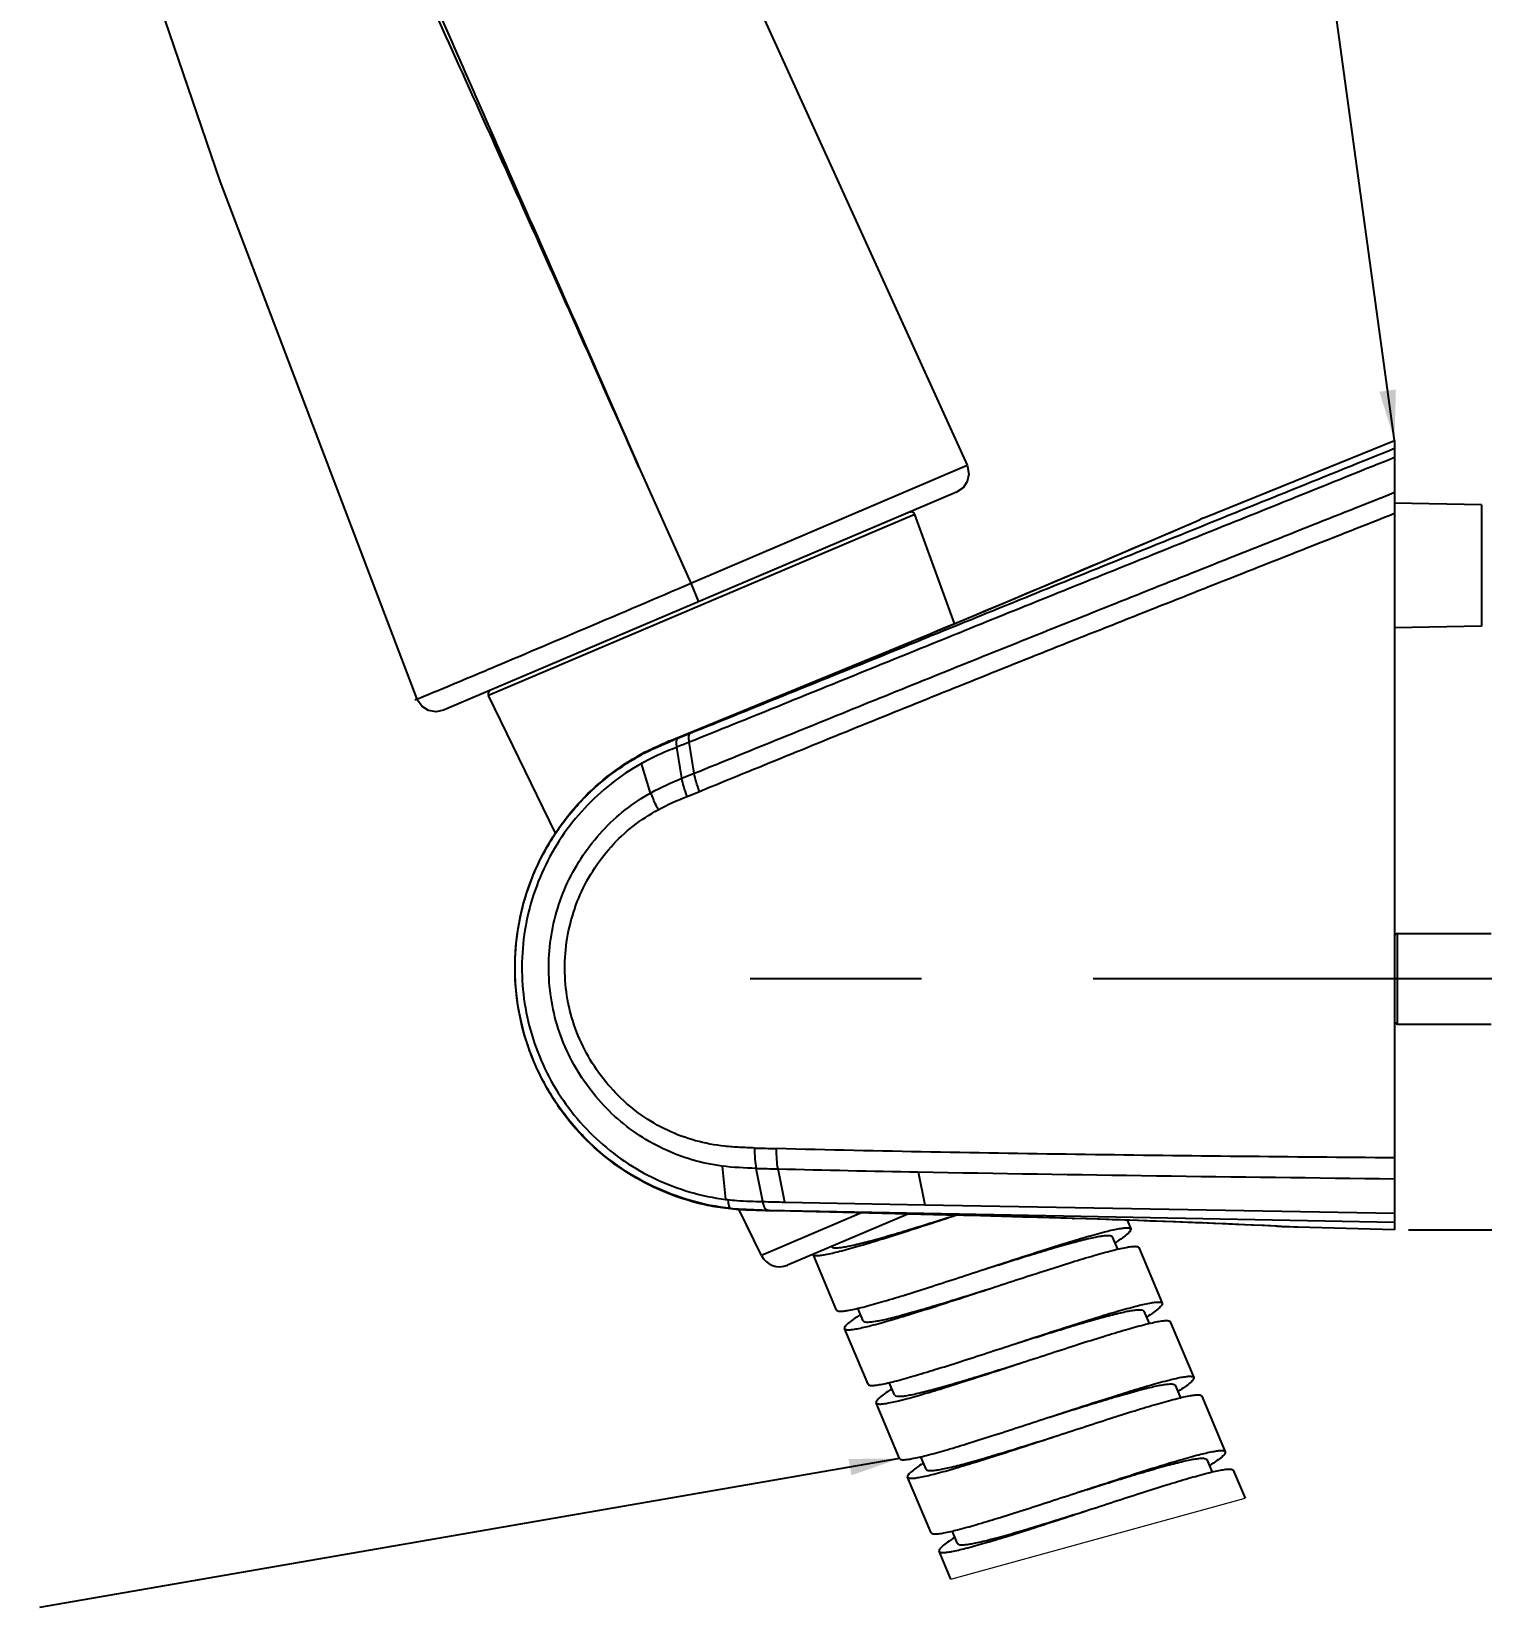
# Model space of a CAD drawing. Extents: x 10170 to 11010, y -16669 to -16075.
# Drawn here: x 10890.1 to 10962, y -16444.5 to -16366.4 of the extents above; entities that cross this region are included whole.
import ezdxf

# ---------------------------------------------------------------- set-up
doc = ezdxf.new("R2010")
doc.units = 0
doc.header["$MEASUREMENT"] = 0
doc.linetypes.add('CENTER', pattern=[47.5, 22, -8.5, 8.5, -8.5])
doc.layers.get('0').update_dxf_attribs({"linetype": 'CONTINUOUS'})
doc.layers.get('DEFPOINTS').update_dxf_attribs({"linetype": 'CONTINUOUS'})
doc.layers.add('02___PRT_ALL_AXES', color=7, linetype='CONTINUOUS')
doc.layers.add('DEF_LAYER_ROUND_FEAT', color=7, linetype='CONTINUOUS')
doc.layers.add('5', color=2, linetype='CONTINUOUS', lineweight=9)
doc.styles.add('ROMANS', font='Gulim.ttf')
doc.styles.get("Standard").update_dxf_attribs({"font": 'Gulim.ttf'})
doc.dimstyles.new('STANDARD$0', dxfattribs={"dimtxt": 3.5, "dimasz": 2.5, "dimexe": 0.7, "dimexo": 0.7, "dimgap": 0.5, "dimtad": 3, "dimdec": 4, "dimdsep": 46, "dimtxsty": 'Standard', "dimcen": 0, "dimclrd": 2, "dimclre": 2, "dimclrt": 4, "dimadec": 0, "dimazin": 0, "dimtp": 0.2, "dimtm": 0.1, "dimtfac": 0.5, "dimtdec": 4, "dimtmove": 1, "dimatfit": 3, "dimfxl": 0, "dimtolj": 1, "dimarcsym": 0})
doc.dimstyles.new('STANDARD$7', dxfattribs={"dimtxt": 3.5, "dimasz": 2.5, "dimexe": 0.3, "dimexo": 0.5, "dimgap": 0.8, "dimtad": 3, "dimlfac": 0.5, "dimdsep": 46, "dimtxsty": 'ROMANS', "dimcen": 0, "dimclrd": 2, "dimclre": 2, "dimclrt": 4, "dimadec": 0, "dimazin": 0, "dimtfac": 1, "dimtmove": 0, "dimatfit": 3, "dimfxl": 0, "dimtolj": 1, "dimarcsym": 0})

# ---------------------------------------------------------------- blocks, each defined once
blk = doc.blocks.new('*D30')
at = {"layer": '5', "color": 2, "lineweight": -2}
for p, q in [((10830.381, -16194.217), (10979.478, -16194.217)), ((10978.778, -16423.29), (10978.778, -16196.717)), ((10958.432, -16425.79), (10979.478, -16425.79))]:
    blk.add_line(p, q, dxfattribs=at)
at = {"layer": '5', "color": 2}
for points in [[(10978.362, -16196.717), (10979.195, -16196.717), (10978.778, -16194.217)], [(10978.362, -16423.29), (10979.195, -16423.29), (10978.778, -16425.79)]]:
    blk.add_solid(points, dxfattribs=at)
at = {"layer": 'DEFPOINTS', "color": 0}
for p in [(10829.681, -16194.217), (10978.778, -16194.217), (10957.732, -16425.79)]:
    blk.add_point(p, dxfattribs=at)
at = {"layer": '5', "color": 4, "insert": (10974.929, -16313.007), "char_height": 3.5, "attachment_point": 5, "rotation": 90}
blk.add_mtext('\\A1;231.5', dxfattribs=at)

msp = doc.modelspace()

# ---------------------------------------------------------------- linework, layer by layer
at = {"color": 7, "linetype": 'Continuous'}
for p, q in [((10953.42255, -16388.40161), (10957.73154, -16386.65519)), ((10957.73154, -16386.65519), (10957.73154, -16425.78961)), ((10920.26622, -16388.00312), (10922.83508, -16393.72694)), ((10922.83508, -16393.72694), (10936.53224, -16387.88268)), ((10948.27632, -16390.49136), (10953.42255, -16388.40161)), ((10936.01336, -16389.22012), (10910.56717, -16400.02138)), ((10962.04365, -16389.83357), (10957.73154, -16389.7583)), ((10962.04365, -16389.83357), (10962.04365, -16395.85743)), ((10933.94796, -16390.32547), (10912.79718, -16399.30344)), ((10935.91403, -16395.7272), (10933.94796, -16390.32547)), ((10948.27452, -16390.49213), (10948.09162, -16390.57067)), ((10922.83508, -16393.72694), (10923.21441, -16394.65295)), ((10962.04365, -16395.85743), (10957.73154, -16395.9327)), ((10921.79194, -16401.5437), (10932.64816, -16397.08337)), ((10932.64816, -16397.08337), (10932.64805, -16397.08311)), ((10916.12439, -16406.12523), (10912.79718, -16399.30344)), ((10921.79192, -16401.5437), (10921.7918, -16401.54341)), ((10922.79166, -16401.18047), (10922.18162, -16401.42455)), ((10920.1635, -16402.31963), (10920.17429, -16402.31348)), ((10920.17432, -16402.31347), (10920.17405, -16402.31315)), ((10922.38915, -16403.40185), (10922.14106, -16401.85911)), ((10923.00122, -16403.15447), (10922.75273, -16401.61299)), ((10920.82945, -16404.13261), (10920.38355, -16402.66908)), ((10922.38915, -16403.40185), (10923.00122, -16403.15447)), ((10922.64566, -16404.29724), (10923.25671, -16404.04851)), ((10957.88139, -16415.59499), (10957.88154, -16411.09499)), ((10924.37923, -16422.63111), (10924.5497, -16424.28025)), ((10926.40025, -16424.39116), (10926.06686, -16422.74251)), ((10927.49479, -16424.41586), (10927.15817, -16422.76965)), ((10934.11289, -16422.91899), (10934.43127, -16424.54691)), ((10927.11789, -16424.85659), (10924.8068, -16424.75317)), ((10925.22176, -16424.7776), (10925.15241, -16424.76864)), ((10926.33558, -16427.06127), (10925.21884, -16424.77161)), ((10926.62115, -16424.81512), (10957.73134, -16425.41315)), ((10932.32079, -16424.97851), (10927.11789, -16424.85651)), ((10927.49434, -16424.41393), (10934.43097, -16424.54483)), ((10935.512, -16425.05728), (10932.32079, -16424.97851)), ((10934.4316, -16424.54802), (10957.73155, -16424.96389)), ((10937.19343, -16425.09939), (10935.512, -16425.05728)), ((10939.28407, -16425.15442), (10939.45297, -16425.1591)), ((10941.75683, -16425.22651), (10941.83865, -16425.22903)), ((10944.46687, -16425.3152), (10944.65064, -16425.74814)), ((10951.90365, -16425.61048), (10952.13471, -16425.62098)), ((10952.13471, -16425.62098), (10952.73787, -16425.64872)), ((10952.73787, -16425.64872), (10952.93811, -16425.65795)), ((10957.73154, -16425.78961), (10952.93812, -16425.65795)), ((10943.73016, -16426.13886), (10943.99197, -16426.75564)), ((10930.06197, -16429.76799), (10928.8898, -16427.00655)), ((10945.04136, -16426.66862), (10946.21352, -16429.43007)), ((10931.37317, -16430.29776), (10931.1111, -16429.68036)), ((10945.29304, -16429.82079), (10945.55561, -16430.43935)), ((10946.60425, -16430.35055), (10947.77641, -16433.11199)), ((10931.62485, -16433.44992), (10930.45269, -16430.68848)), ((10932.93606, -16433.97968), (10932.67353, -16433.36121)), ((10946.85593, -16433.50271), (10947.11707, -16434.11793)), ((10933.18774, -16437.13185), (10932.01558, -16434.3704)), ((10948.16713, -16434.03247), (10949.3393, -16436.79392)), ((10934.49894, -16437.66161), (10934.2378, -16437.04639)), ((10948.41881, -16437.18464), (10948.68134, -16437.80311)), ((10934.75062, -16440.81378), (10933.57846, -16438.05233)), ((10949.73002, -16437.7144), (10950.3161, -16439.09512)), ((10936.06183, -16441.34354), (10935.79926, -16440.72498)), ((10935.72743, -16443.11498), (10935.14135, -16441.73426))]:
    msp.add_line(p, q, dxfattribs=at)
for points in [[(10892.32926, -16287.87647), (10905.16969, -16318.19552), (10920.03474, -16351.61036), (10936.53295, -16387.88232)], [(10909.25009, -16399.47577), (10899.48408, -16373.78787), (10889.47095, -16344.45671), (10880.5804, -16314.94597)], [(10936.53214, -16387.88272), (10936.55776, -16387.94389), (10936.62292, -16388.31918), (10936.54308, -16388.69148), (10936.33013, -16389.00665), (10936.01398, -16389.21985)], [(10945.48276, -16391.6881), (10947.56771, -16390.79539), (10947.76023, -16390.71275)], [(10932.64805, -16397.08311), (10935.09785, -16396.06793), (10937.59118, -16395.02704), (10939.93552, -16394.04199), (10942.06861, -16393.14067), (10943.93254, -16392.34918), (10945.48276, -16391.6881)], [(10921.7918, -16401.54341), (10925.01254, -16400.22794), (10928.73232, -16398.69839), (10932.64804, -16397.0831)], [(10910.56841, -16400.02086), (10910.19756, -16400.10013), (10909.82473, -16400.03592), (10909.50217, -16399.83754), (10909.27644, -16399.53332), (10909.25087, -16399.47548)], [(10944.13225, -16425.30333), (10941.83428, -16425.22897), (10939.44841, -16425.15909), (10937.19342, -16425.09952)], [(10948.24759, -16425.45502), (10946.36223, -16425.38295), (10944.13225, -16425.30333)], [(10952.91891, -16425.65723), (10952.12793, -16425.62067), (10951.15988, -16425.57723), (10949.83832, -16425.52017), (10948.19751, -16425.45296), (10946.27526, -16425.37932)]]:
    msp.add_lwpolyline(points, dxfattribs=at)
for centre, radius, start, end in [((10460.42069, -15255.73244), 1235.18449, 292.47704794, 293.25451535), ((10933.76002, -16390.39387), 0.19999, 20, 113), ((10912.97693, -16399.21577), 0.19999, 113, 206), ((10933.94144, -16430.93728), 31.80552, 112.4571999, 112.8428243), ((10936.67625, -16437.73128), 39.09313, 111.7632248, 112.3561238), ((10925.61807, -16411.8688), 10.99721, 117.0018017, 119.6706431), ((11006.29282, -16610.11494), 224.61525, 111.8344053, 112.0025875), ((10957.88154, -16411.24499), 0.15, 89.9980989, 179.9980989), ((10957.8814, -16415.44499), 0.15, 179.9980989, 269.9980989), ((10930.6688, -16268.42235), 153.38367, 268.2532522, 268.6596311), ((10932.51192, -16196.02212), 226.81201, 268.3716722, 268.647377), ((10953.9432, -15353.55747), 1069.54636, 268.56494054, 268.93760764), ((10993.99336, -13016.83815), 3406.6099, 268.99281855, 269.390101), ((10925.77583, -16414.39932), 9.95651, 262.9264929, 263.6226345), ((10936.37703, -16040.6028), 383.91723, 268.5114961, 268.6743292), ((10917.03573, -17230.72593), 805.87868, 88.41800237, 88.56669325), ((10917.22007, -17224.39682), 799.54689, 88.24141188, 88.406578), ((10920.35245, -17125.13947), 700.24016, 87.41751069, 88.24165795)]:
    msp.add_arc(centre, radius, start, end, dxfattribs=at)
for points, knots in [([(10886.72354, -16310.59372), (10889.45374, -16317.07231), (10894.95818, -16330.01103), (10901.90617, -16346.15555), (10907.53578, -16359.04025), (10911.76356, -16368.70134), (10916.01428, -16378.35243), (10918.86978, -16384.77711), (10920.26622, -16388.00312)], [0, 0, 0, 0, 0.24999771, 0.49999862, 0.62499706, 0.74999656, 0.87499794, 1, 1, 1, 1]), ([(10920.26622, -16388.00312), (10918.85596, -16384.78195), (10915.98227, -16378.36302), (10911.65382, -16368.74298), (10907.31098, -16359.1294), (10901.47916, -16346.33008), (10895.63821, -16333.53547), (10889.78345, -16320.7489), (10886.89805, -16314.33768), (10885.46656, -16311.12769)], [0, 0, 0, 0, 0.12501036, 0.25002034, 0.37502888, 0.50003749, 0.75005715, 0.87504815, 1, 1, 1, 1]), ([(10957.73153, -16387.05297), (10954.81703, -16388.22968), (10948.98841, -16390.58263), (10940.24437, -16394.1094), (10931.51858, -16397.65747), (10925.70126, -16400.01543), (10922.79167, -16401.18047)], [0, 0, 0, 0, 0.2501924, 0.50034389, 0.75051588, 1, 1, 1, 1]), ([(10957.73152, -16387.49795), (10954.81438, -16388.67085), (10948.98108, -16391.01694), (10940.23012, -16394.53529), (10931.49267, -16398.07968), (10925.66784, -16400.44216), (10922.75283, -16401.61298)], [0, 0, 0, 0, 0.25006636, 0.50006894, 0.75015299, 1, 1, 1, 1]), ([(10923.00097, -16403.15348), (10925.88914, -16401.97951), (10931.66595, -16399.62791), (10940.3441, -16396.13436), (10949.03721, -16392.67539), (10954.83253, -16390.3714), (10957.73137, -16389.22119)], [0, 0, 0, 0, 0.24993865, 0.50002365, 0.7499768, 1, 1, 1, 1]), ([(10923.25687, -16404.04894), (10926.12205, -16402.879), (10931.85171, -16400.5395), (10940.46483, -16397.07931), (10949.09611, -16393.66589), (10954.85202, -16391.39497), (10957.73169, -16390.26226)], [0, 0, 0, 0, 0.25005661, 0.50004749, 0.74997579, 1, 1, 1, 1]), ([(10909.2508, -16399.47553), (10908.9152, -16399.60971), (10911.80666, -16398.41677), (10913.11565, -16397.85443), (10918.07149, -16395.76516), (10921.08178, -16394.47553), (10922.83508, -16393.72694)], [0, 0, 0, 0, 0.07350696, 0.28588618, 0.61226922, 1, 1, 1, 1]), ([(10922.14088, -16401.85882), (10922.12552, -16401.76163), (10922.11016, -16401.63066), (10922.13322, -16401.48191), (10922.16363, -16401.43478), (10922.18161, -16401.42456)], [0, 0, 0, 0, 0.65510267, 0.86229374, 1, 1, 1, 1]), ([(10922.75283, -16401.61298), (10922.73732, -16401.51622), (10922.72203, -16401.386), (10922.74381, -16401.23787), (10922.77373, -16401.19073), (10922.79167, -16401.18047)], [0, 0, 0, 0, 0.65552833, 0.86179466, 1, 1, 1, 1]), ([(10927.11789, -16424.85652), (10926.80238, -16424.84847), (10926.15875, -16424.83546), (10925.17367, -16424.79789), (10924.16694, -16424.68758), (10922.83024, -16424.41109), (10921.21504, -16423.8444), (10919.42018, -16422.85387), (10917.81681, -16421.57819), (10916.45874, -16420.04731), (10915.38204, -16418.30701), (10914.60792, -16416.4106), (10914.15995, -16414.40942), (10914.0294, -16411.68955), (10914.72113, -16408.3028), (10916.85442, -16404.76138), (10918.98685, -16402.99139), (10920.1635, -16402.31963)], [0, 0, 0, 0, 0.02915339, 0.0594675, 0.09103344, 0.12257394, 0.18539226, 0.24830593, 0.31109714, 0.3737297, 0.43639399, 0.49923028, 0.56208525, 0.62485415, 0.74977775, 0.87484629, 1, 1, 1, 1]), ([(10920.19007, -16402.34083), (10920.32033, -16402.26744), (10920.84605, -16401.98551), (10921.39356, -16401.74665), (10921.8067, -16401.57649)], [0, 0, 0, 0, 0.25073263, 1, 1, 1, 1]), ([(10922.14088, -16401.85882), (10921.99177, -16401.91871), (10921.39473, -16402.16314), (10920.8079, -16402.43536), (10920.38352, -16402.66925)], [0, 0, 0, 0, 0.24903178, 1, 1, 1, 1]), ([(10920.38352, -16402.66925), (10919.85712, -16402.95886), (10918.85366, -16403.63431), (10917.07236, -16405.26578), (10915.3614, -16407.81695), (10914.34526, -16411.35712), (10914.47645, -16415.04501), (10915.74066, -16418.50363), (10917.62891, -16420.92173), (10919.51464, -16422.43101), (10921.08927, -16423.32318), (10922.77682, -16423.9629), (10923.95558, -16424.20953), (10924.54976, -16424.28007)], [0, 0, 0, 0, 0.06231247, 0.12478762, 0.2497826, 0.37521632, 0.50077797, 0.62612923, 0.75105297, 0.81348135, 0.87577486, 0.93794174, 1, 1, 1, 1]), ([(10917.46521, -16404.46041), (10917.8654, -16404.04449), (10918.72749, -16403.2716), (10919.6878, -16402.62379), (10920.19007, -16402.34083)], [0, 0, 0, 0, 0.50029994, 1, 1, 1, 1]), ([(10922.64563, -16404.29717), (10922.58614, -16404.13893), (10922.48693, -16403.84431), (10922.41222, -16403.5419), (10922.38933, -16403.40216)], [0, 0, 0, 0, 0.54417594, 1, 1, 1, 1]), ([(10923.25687, -16404.04894), (10923.19756, -16403.89073), (10923.09869, -16403.59618), (10923.02401, -16403.29396), (10923.00111, -16403.1543)], [0, 0, 0, 0, 0.54418127, 1, 1, 1, 1]), ([(10917.62489, -16421.27901), (10917.0791, -16420.73144), (10916.08601, -16419.52963), (10914.97874, -16417.47032), (10914.28907, -16415.23277), (10914.03539, -16412.90331), (10914.23837, -16410.56803), (10914.89399, -16408.31974), (10915.96329, -16406.24159), (10916.92921, -16405.01746), (10917.46521, -16404.46041)], [0, 0, 0, 0, 0.12469043, 0.24962406, 0.37475785, 0.50000108, 0.62523705, 0.75037394, 0.87531907, 1, 1, 1, 1]), ([(10924.37935, -16422.63098), (10923.87363, -16422.57052), (10922.87039, -16422.35505), (10921.43501, -16421.80223), (10920.09592, -16421.03419), (10918.89081, -16420.06179), (10917.85016, -16418.90911), (10916.99295, -16417.60891), (10916.34312, -16416.18837), (10915.7839, -16414.18164), (10915.6965, -16411.5428), (10916.56951, -16408.51097), (10918.32122, -16405.90722), (10919.96611, -16404.60959), (10920.86195, -16404.11459)], [0, 0, 0, 0, 0.06176741, 0.12373511, 0.18588035, 0.24820981, 0.31073896, 0.3734654, 0.43636146, 0.49938512, 0.62521105, 0.75085882, 0.8758763, 1, 1, 1, 1]), ([(10921.21611, -16404.96151), (10921.17753, -16404.88591), (10921.04347, -16404.61076), (10920.92449, -16404.32683), (10920.86193, -16404.11452)], [0, 0, 0, 0, 0.27718274, 1, 1, 1, 1]), ([(10925.9934, -16421.73474), (10925.74653, -16421.72711), (10925.25293, -16421.70615), (10924.26715, -16421.63673), (10923.04459, -16421.41407), (10921.64653, -16420.88735), (10920.35242, -16420.13241), (10919.20095, -16419.16449), (10918.22405, -16418.01367), (10917.44573, -16416.71396), (10916.89315, -16415.29825), (10916.59194, -16413.80461), (10916.5412, -16411.77925), (10917.10972, -16409.27687), (10918.73874, -16406.69416), (10920.33874, -16405.425), (10921.21627, -16404.96141)], [0, 0, 0, 0, 0.03087685, 0.0617556, 0.12352202, 0.18543641, 0.24757198, 0.30994897, 0.37257618, 0.43543241, 0.49847956, 0.56166051, 0.62490018, 0.75077933, 0.8759273, 1, 1, 1, 1]), ([(10924.80789, -16424.72888), (10924.13676, -16424.66002), (10922.80426, -16424.39583), (10920.90213, -16423.67151), (10919.14254, -16422.64026), (10918.10347, -16421.75916), (10917.62489, -16421.27901)], [0, 0, 0, 0, 0.24944476, 0.4991784, 0.74934384, 1, 1, 1, 1]), ([(10925.99339, -16421.73474), (10925.99052, -16421.91713), (10925.99852, -16422.25456), (10926.03646, -16422.5907), (10926.06689, -16422.74251)], [0, 0, 0, 0, 0.54088509, 1, 1, 1, 1]), ([(10927.1576, -16422.76836), (10927.12699, -16422.61696), (10927.08814, -16422.28181), (10927.07881, -16421.94527), (10927.0809, -16421.76336)], [0, 0, 0, 0, 0.45919005, 1, 1, 1, 1]), ([(10957.73154, -16422.22137), (10952.62123, -16422.18316), (10942.40362, -16422.08066), (10932.18678, -16421.89903), (10927.08091, -16421.76336)], [0, 0, 0, 0, 0.50013577, 1, 1, 1, 1]), ([(10924.66989, -16424.29421), (10924.67854, -16424.39938), (10924.69526, -16424.53835), (10924.74882, -16424.68456), (10924.78886, -16424.72515), (10924.80789, -16424.72888)], [0, 0, 0, 0, 0.67304942, 0.87634012, 1, 1, 1, 1]), ([(10924.66989, -16424.29421), (10924.81431, -16424.3104), (10925.39114, -16424.36402), (10925.97052, -16424.38252), (10926.40428, -16424.39154)], [0, 0, 0, 0, 0.25091554, 1, 1, 1, 1]), ([(10924.80789, -16424.72888), (10924.95915, -16424.74441), (10925.5626, -16424.79412), (10926.16824, -16424.80433), (10926.62135, -16424.81509)], [0, 0, 0, 0, 0.25121363, 1, 1, 1, 1]), ([(10926.62135, -16424.81514), (10926.56604, -16424.8102), (10926.49672, -16424.70328), (10926.44325, -16424.55711), (10926.41656, -16424.44989), (10926.40425, -16424.39048)], [0, 0, 0, 0, 0.3392767, 0.62935042, 1, 1, 1, 1]), ([(10928.88982, -16427.00654), (10928.89923, -16427.02868), (10928.9423, -16427.05209), (10929.0058, -16427.06288), (10929.11137, -16427.06819), (10929.2826, -16427.05295), (10929.661, -16426.99112), (10930.27759, -16426.84283), (10931.17303, -16426.59346), (10932.25366, -16426.26618), (10933.47992, -16425.8783), (10934.80647, -16425.4482), (10935.719, -16425.14909), (10936.18414, -16424.99662)], [0, 0, 0, 0, 0.0094782, 0.01668046, 0.02590945, 0.05078523, 0.08436873, 0.1768537, 0.30043639, 0.4505881, 0.62165776, 0.80715063, 1, 1, 1, 1]), ([(10929.81029, -16426.61583), (10929.8194, -16426.63727), (10929.87634, -16426.67435), (10929.99199, -16426.6858), (10930.16043, -16426.68091), (10930.38219, -16426.65181), (10930.65692, -16426.60188), (10931.12307, -16426.49955), (10931.81534, -16426.32048), (10932.75839, -16426.052), (10933.82759, -16425.73068), (10934.98371, -16425.37297), (10935.77886, -16425.12368), (10936.18414, -16424.99662)], [0, 0, 0, 0, 0.01054655, 0.02752327, 0.05273776, 0.08649868, 0.12871189, 0.17907414, 0.30247528, 0.45226553, 0.62284573, 0.80776543, 1, 1, 1, 1]), ([(10937.3563, -16427.75807), (10937.82144, -16427.6056), (10938.73398, -16427.30649), (10940.06052, -16426.87638), (10941.28678, -16426.48851), (10942.36741, -16426.16123), (10943.26285, -16425.91186), (10943.87945, -16425.76357), (10944.25784, -16425.70174), (10944.42908, -16425.6865), (10944.53464, -16425.69181), (10944.59815, -16425.7026), (10944.64121, -16425.726), (10944.65062, -16425.74815)], [0, 0, 0, 0, 0.19284937, 0.37834224, 0.5494119, 0.69956361, 0.8231463, 0.91563127, 0.94921477, 0.97409055, 0.98331954, 0.9905218, 1, 1, 1, 1]), ([(10944.65062, -16425.74815), (10944.66403, -16425.7797), (10944.62992, -16425.8492), (10944.56576, -16425.92293), (10944.43824, -16426.04336), (10944.20952, -16426.21479), (10944.00278, -16426.35309), (10943.88269, -16426.4304)], [0, 0, 0, 0, 0.09790461, 0.18127707, 0.29114119, 0.59218691, 1, 1, 1, 1]), ([(10937.3563, -16427.75807), (10937.76159, -16427.63101), (10938.55673, -16427.38172), (10939.71285, -16427.02401), (10940.78205, -16426.70269), (10941.72509, -16426.43421), (10942.41738, -16426.25515), (10942.88352, -16426.1528), (10943.15826, -16426.10289), (10943.38001, -16426.07376), (10943.54845, -16426.06892), (10943.66413, -16426.08031), (10943.72103, -16426.11742), (10943.73014, -16426.13887)], [0, 0, 0, 0, 0.19223445, 0.3771539, 0.54773375, 0.6975236, 0.82092436, 0.87129062, 0.91349954, 0.94726483, 0.97247493, 0.98945556, 1, 1, 1, 1]), ([(10937.74703, -16428.67855), (10938.21216, -16428.52608), (10939.1247, -16428.22697), (10940.45124, -16427.79687), (10941.6775, -16427.40899), (10942.75813, -16427.08171), (10943.65358, -16426.83234), (10944.27016, -16426.68403), (10944.64857, -16426.62224), (10944.81979, -16426.60697), (10944.92537, -16426.61229), (10944.98885, -16426.62311), (10945.03196, -16426.64647), (10945.04136, -16426.66862)], [0, 0, 0, 0, 0.19284889, 0.37834149, 0.54941127, 0.69956349, 0.82314695, 0.91563274, 0.94921185, 0.97409244, 0.98331915, 0.99051915, 1, 1, 1, 1]), ([(10930.06199, -16429.76799), (10930.07139, -16429.79013), (10930.11446, -16429.81354), (10930.17797, -16429.82432), (10930.28353, -16429.82964), (10930.45477, -16429.81439), (10930.83316, -16429.75257), (10931.44976, -16429.60428), (10932.3452, -16429.3549), (10933.42583, -16429.02763), (10934.65209, -16428.63975), (10935.97863, -16428.20965), (10936.89116, -16427.91053), (10937.3563, -16427.75807)], [0, 0, 0, 0, 0.0094782, 0.01668046, 0.02590945, 0.05078523, 0.08436873, 0.1768537, 0.30043639, 0.4505881, 0.62165776, 0.80715063, 1, 1, 1, 1]), ([(10930.4527, -16430.68847), (10930.46209, -16430.71063), (10930.5052, -16430.734), (10930.56869, -16430.7448), (10930.67426, -16430.75014), (10930.84548, -16430.73486), (10931.22388, -16430.67308), (10931.84046, -16430.52475), (10932.73591, -16430.27539), (10933.81655, -16429.94811), (10935.04281, -16429.56023), (10936.36935, -16429.13013), (10937.28189, -16428.83101), (10937.74703, -16428.67855)], [0, 0, 0, 0, 0.00947998, 0.01668166, 0.02590737, 0.05078767, 0.08436624, 0.17685155, 0.30043504, 0.4505876, 0.62165785, 0.80715086, 1, 1, 1, 1]), ([(10931.37318, -16430.29775), (10931.38229, -16430.3192), (10931.43922, -16430.35628), (10931.55488, -16430.36772), (10931.72332, -16430.36284), (10931.94507, -16430.33373), (10932.2198, -16430.28381), (10932.68595, -16430.18147), (10933.37823, -16430.0024), (10934.32128, -16429.73393), (10935.39048, -16429.41261), (10936.5466, -16429.05489), (10937.34174, -16428.8056), (10937.74703, -16428.67855)], [0, 0, 0, 0, 0.01054615, 0.02752368, 0.05273722, 0.08649915, 0.12871132, 0.17907459, 0.30247566, 0.45226582, 0.62284591, 0.80776551, 1, 1, 1, 1]), ([(10938.91919, -16431.43999), (10939.38433, -16431.28753), (10940.29686, -16430.98841), (10941.6234, -16430.55831), (10942.84966, -16430.17044), (10943.9303, -16429.84316), (10944.82574, -16429.59379), (10945.44233, -16429.44547), (10945.82073, -16429.38368), (10945.99196, -16429.36841), (10946.09753, -16429.37373), (10946.16101, -16429.38455), (10946.20412, -16429.40791), (10946.21352, -16429.43007)], [0, 0, 0, 0, 0.19284889, 0.37834149, 0.54941127, 0.69956349, 0.82314695, 0.91563274, 0.94921185, 0.97409244, 0.98331915, 0.99051915, 1, 1, 1, 1]), ([(10946.21352, -16429.43007), (10946.22704, -16429.4619), (10946.19224, -16429.53198), (10946.1273, -16429.6063), (10945.99803, -16429.72785), (10945.76644, -16429.90098), (10945.55713, -16430.04066), (10945.43557, -16430.11877)], [0, 0, 0, 0, 0.09763661, 0.18096714, 0.29088257, 0.59202664, 1, 1, 1, 1]), ([(10931.23869, -16429.9946), (10931.11595, -16430.07334), (10930.90458, -16430.21417), (10930.67066, -16430.38861), (10930.54002, -16430.5111), (10930.4744, -16430.58585), (10930.43912, -16430.65643), (10930.4527, -16430.68847)], [0, 0, 0, 0, 0.40808717, 0.70934568, 0.81926592, 0.90259531, 1, 1, 1, 1]), ([(10938.91919, -16431.43999), (10939.32447, -16431.31294), (10940.11961, -16431.06365), (10941.27573, -16430.70593), (10942.34494, -16430.38462), (10943.28798, -16430.11614), (10943.98026, -16429.93708), (10944.44641, -16429.83473), (10944.72115, -16429.78482), (10944.94289, -16429.75569), (10945.11133, -16429.75084), (10945.22701, -16429.76224), (10945.28391, -16429.79935), (10945.29303, -16429.82079)], [0, 0, 0, 0, 0.19223443, 0.3771539, 0.54773381, 0.69752375, 0.82092462, 0.87129006, 0.91349991, 0.94726419, 0.97247535, 0.98945499, 1, 1, 1, 1]), ([(10939.30991, -16432.36048), (10939.77505, -16432.20801), (10940.68758, -16431.9089), (10942.01413, -16431.47879), (10943.24039, -16431.09092), (10944.32102, -16430.76364), (10945.21646, -16430.51427), (10945.83305, -16430.36596), (10946.21145, -16430.30416), (10946.38268, -16430.28889), (10946.48825, -16430.29423), (10946.55174, -16430.30501), (10946.59483, -16430.32841), (10946.60423, -16430.35056)], [0, 0, 0, 0, 0.19284943, 0.37834268, 0.54941287, 0.69956498, 0.82314778, 0.91563257, 0.94921389, 0.97409136, 0.98331852, 0.99052157, 1, 1, 1, 1]), ([(10931.62486, -16433.44992), (10931.63425, -16433.47207), (10931.67737, -16433.49545), (10931.74085, -16433.50624), (10931.84642, -16433.51158), (10932.01764, -16433.4963), (10932.39605, -16433.43452), (10933.01263, -16433.2862), (10933.90807, -16433.03684), (10934.98871, -16432.70955), (10936.21497, -16432.32168), (10937.54152, -16431.89157), (10938.45405, -16431.59246), (10938.91919, -16431.43999)], [0, 0, 0, 0, 0.00947998, 0.01668166, 0.02590737, 0.05078767, 0.08436624, 0.17685155, 0.30043504, 0.4505876, 0.62165785, 0.80715086, 1, 1, 1, 1]), ([(10932.01558, -16434.3704), (10932.025, -16434.39254), (10932.06807, -16434.41593), (10932.13157, -16434.42674), (10932.23714, -16434.43204), (10932.40837, -16434.4168), (10932.78677, -16434.35498), (10933.40336, -16434.20668), (10934.29881, -16433.95731), (10935.37944, -16433.63003), (10936.6057, -16433.24216), (10937.93224, -16432.81206), (10938.84477, -16432.51294), (10939.30991, -16432.36048)], [0, 0, 0, 0, 0.00947972, 0.0166797, 0.02590883, 0.05078659, 0.08436858, 0.17685406, 0.30043708, 0.45058889, 0.62165841, 0.80715096, 1, 1, 1, 1]), ([(10932.93607, -16433.97968), (10932.94518, -16434.00112), (10933.0021, -16434.03822), (10933.11777, -16434.04964), (10933.28621, -16434.04477), (10933.50795, -16434.01566), (10933.78269, -16433.96574), (10934.24884, -16433.86339), (10934.94112, -16433.68433), (10935.88416, -16433.41585), (10936.95337, -16433.09454), (10938.10949, -16432.73682), (10938.90463, -16432.48753), (10939.30991, -16432.36048)], [0, 0, 0, 0, 0.01054561, 0.02752416, 0.05273653, 0.08649964, 0.12871063, 0.17907502, 0.30247599, 0.45226604, 0.62284603, 0.80776556, 1, 1, 1, 1]), ([(10940.48207, -16435.12192), (10940.94721, -16434.96946), (10941.85975, -16434.67034), (10943.18629, -16434.24024), (10944.41256, -16433.85236), (10945.49319, -16433.52508), (10946.38863, -16433.27571), (10947.00522, -16433.12741), (10947.38361, -16433.0656), (10947.55484, -16433.05034), (10947.66041, -16433.05568), (10947.72391, -16433.06645), (10947.767, -16433.08985), (10947.77639, -16433.112)], [0, 0, 0, 0, 0.19284943, 0.37834268, 0.54941287, 0.69956498, 0.82314778, 0.91563257, 0.94921389, 0.97409136, 0.98331852, 0.99052157, 1, 1, 1, 1]), ([(10940.48207, -16435.12192), (10940.88736, -16434.99486), (10941.6825, -16434.74558), (10942.83862, -16434.38786), (10943.90782, -16434.06654), (10944.85086, -16433.79807), (10945.54315, -16433.619), (10946.00929, -16433.51666), (10946.28403, -16433.46674), (10946.50578, -16433.43762), (10946.67422, -16433.43276), (10946.78989, -16433.44418), (10946.8468, -16433.48128), (10946.85592, -16433.50272)], [0, 0, 0, 0, 0.19223444, 0.37715397, 0.54773396, 0.69752401, 0.82092498, 0.87128937, 0.91350036, 0.94726347, 0.97247584, 0.98945439, 1, 1, 1, 1]), ([(10947.77639, -16433.112), (10947.78985, -16433.14373), (10947.75537, -16433.21359), (10947.69069, -16433.28766), (10947.56213, -16433.4088), (10947.33163, -16433.58124), (10947.12333, -16433.7204), (10947.00235, -16433.7982)], [0, 0, 0, 0, 0.09772679, 0.18109546, 0.29097592, 0.59209937, 1, 1, 1, 1]), ([(10932.78431, -16433.68763), (10932.66411, -16433.76501), (10932.45716, -16433.90341), (10932.22823, -16434.07499), (10932.10055, -16434.19549), (10932.03635, -16434.26928), (10932.00216, -16434.33882), (10932.01558, -16434.3704)], [0, 0, 0, 0, 0.40783464, 0.70886986, 0.81875402, 0.90210813, 1, 1, 1, 1]), ([(10940.8728, -16436.0424), (10941.33794, -16435.88994), (10942.25047, -16435.59082), (10943.57701, -16435.16072), (10944.80327, -16434.77285), (10945.8839, -16434.44557), (10946.77934, -16434.1962), (10947.39593, -16434.0479), (10947.77433, -16433.98608), (10947.94557, -16433.97083), (10948.05114, -16433.97614), (10948.11463, -16433.98695), (10948.15771, -16434.01034), (10948.16712, -16434.03248)], [0, 0, 0, 0, 0.19284904, 0.37834159, 0.54941111, 0.69956292, 0.82314594, 0.91563142, 0.94921341, 0.97409117, 0.9833203, 0.99052028, 1, 1, 1, 1]), ([(10933.18775, -16437.13185), (10933.19716, -16437.15399), (10933.24024, -16437.17737), (10933.30373, -16437.18819), (10933.4093, -16437.19349), (10933.58054, -16437.17825), (10933.95894, -16437.11643), (10934.57553, -16436.96813), (10935.47097, -16436.71876), (10936.5516, -16436.39148), (10937.77786, -16436.0036), (10939.1044, -16435.5735), (10940.01694, -16435.27439), (10940.48207, -16435.12192)], [0, 0, 0, 0, 0.00947972, 0.0166797, 0.02590883, 0.05078659, 0.08436858, 0.17685406, 0.30043708, 0.45058889, 0.62165841, 0.80715096, 1, 1, 1, 1]), ([(10933.57848, -16438.05232), (10933.58787, -16438.07447), (10933.63096, -16438.09787), (10933.69446, -16438.10865), (10933.80003, -16438.11399), (10933.97126, -16438.09872), (10934.34965, -16438.03692), (10934.96624, -16437.88861), (10935.86168, -16437.63924), (10936.94232, -16437.31196), (10938.16858, -16436.92409), (10939.49512, -16436.49398), (10940.40766, -16436.19487), (10940.8728, -16436.0424)], [0, 0, 0, 0, 0.00947843, 0.01668148, 0.02590864, 0.05078611, 0.08436743, 0.17685222, 0.30043503, 0.45058713, 0.62165732, 0.80715057, 1, 1, 1, 1]), ([(10934.49896, -16437.6616), (10934.50807, -16437.68305), (10934.56498, -16437.72015), (10934.68065, -16437.73156), (10934.84909, -16437.72671), (10935.07084, -16437.69758), (10935.34558, -16437.64767), (10935.81172, -16437.54532), (10936.50401, -16437.36626), (10937.44705, -16437.09778), (10938.51625, -16436.77646), (10939.67237, -16436.41875), (10940.46751, -16436.16946), (10940.8728, -16436.0424)], [0, 0, 0, 0, 0.01054501, 0.02752465, 0.05273581, 0.08650009, 0.12870994, 0.17907538, 0.30247625, 0.45226619, 0.6228461, 0.80776557, 1, 1, 1, 1]), ([(10934.35253, -16437.36613), (10934.23154, -16437.44392), (10934.02324, -16437.58308), (10933.79274, -16437.75553), (10933.66418, -16437.87667), (10933.5995, -16437.95074), (10933.56502, -16438.0206), (10933.57848, -16438.05232)], [0, 0, 0, 0, 0.40790063, 0.70902408, 0.81890454, 0.90227321, 1, 1, 1, 1]), ([(10942.04496, -16438.80385), (10942.5101, -16438.65138), (10943.42263, -16438.35227), (10944.74917, -16437.92217), (10945.97543, -16437.53429), (10947.05606, -16437.20701), (10947.95151, -16436.95764), (10948.5681, -16436.80934), (10948.9465, -16436.74752), (10949.11773, -16436.73228), (10949.2233, -16436.73758), (10949.2868, -16436.7484), (10949.32987, -16436.77178), (10949.33929, -16436.79392)], [0, 0, 0, 0, 0.19284904, 0.37834159, 0.54941111, 0.69956292, 0.82314594, 0.91563142, 0.94921341, 0.97409117, 0.9833203, 0.99052028, 1, 1, 1, 1]), ([(10942.04496, -16438.80385), (10942.45024, -16438.67679), (10943.24539, -16438.4275), (10944.4015, -16438.06979), (10945.47071, -16437.74847), (10946.41375, -16437.47999), (10947.10603, -16437.30093), (10947.57218, -16437.19859), (10947.84691, -16437.14867), (10948.06867, -16437.11956), (10948.23711, -16437.11468), (10948.35277, -16437.12611), (10948.40969, -16437.1632), (10948.41881, -16437.18464)], [0, 0, 0, 0, 0.19223449, 0.37715409, 0.54773418, 0.69752434, 0.82092541, 0.87128868, 0.91350085, 0.94726278, 0.97247632, 0.98945385, 1, 1, 1, 1]), ([(10949.33929, -16436.79392), (10949.35271, -16436.8255), (10949.31852, -16436.89504), (10949.25432, -16436.96883), (10949.12665, -16437.08933), (10948.89771, -16437.26092), (10948.69076, -16437.39931), (10948.57056, -16437.4767)], [0, 0, 0, 0, 0.09789187, 0.18124598, 0.29113014, 0.59216536, 1, 1, 1, 1]), ([(10942.43568, -16439.72433), (10942.90082, -16439.57187), (10943.81335, -16439.27275), (10945.1399, -16438.84265), (10946.36616, -16438.45477), (10947.4468, -16438.12749), (10948.34224, -16437.87813), (10948.95882, -16437.7298), (10949.33723, -16437.66802), (10949.50845, -16437.65274), (10949.61402, -16437.65808), (10949.6775, -16437.66888), (10949.72062, -16437.69225), (10949.73001, -16437.71441)], [0, 0, 0, 0, 0.19284914, 0.37834215, 0.5494124, 0.69956496, 0.82314845, 0.91563376, 0.94921233, 0.97409263, 0.98331834, 0.99052002, 1, 1, 1, 1]), ([(10934.75064, -16440.81377), (10934.76004, -16440.83592), (10934.80313, -16440.85932), (10934.86662, -16440.87009), (10934.97219, -16440.87543), (10935.14342, -16440.86017), (10935.52182, -16440.79836), (10936.13841, -16440.65006), (10937.03385, -16440.40069), (10938.11448, -16440.07341), (10939.34074, -16439.68553), (10940.66729, -16439.25543), (10941.57982, -16438.95631), (10942.04496, -16438.80385)], [0, 0, 0, 0, 0.00947843, 0.01668148, 0.02590864, 0.05078611, 0.08436743, 0.17685222, 0.30043503, 0.45058713, 0.62165732, 0.80715057, 1, 1, 1, 1]), ([(10935.14135, -16441.73426), (10935.15075, -16441.75641), (10935.19386, -16441.77977), (10935.25734, -16441.79059), (10935.36291, -16441.79591), (10935.53414, -16441.78064), (10935.91254, -16441.71885), (10936.52913, -16441.57053), (10937.42457, -16441.32117), (10938.50521, -16440.99389), (10939.73147, -16440.60601), (10941.05801, -16440.17591), (10941.97054, -16439.87679), (10942.43568, -16439.72433)], [0, 0, 0, 0, 0.00948085, 0.01668085, 0.02590756, 0.05078815, 0.08436726, 0.17685305, 0.30043651, 0.45058873, 0.62165851, 0.80715111, 1, 1, 1, 1]), ([(10936.06184, -16441.34353), (10936.07096, -16441.36497), (10936.12786, -16441.40209), (10936.24354, -16441.41348), (10936.41198, -16441.40864), (10936.63372, -16441.3795), (10936.90846, -16441.3296), (10937.37461, -16441.22724), (10938.0669, -16441.04819), (10939.00994, -16440.77971), (10940.07914, -16440.45839), (10941.23526, -16440.10068), (10942.0304, -16439.85139), (10942.43568, -16439.72433)], [0, 0, 0, 0, 0.01054444, 0.02752507, 0.05273517, 0.08650046, 0.12870938, 0.17907564, 0.3024764, 0.45226625, 0.6228461, 0.80776555, 1, 1, 1, 1]), ([(10935.9193, -16441.04555), (10935.79774, -16441.12366), (10935.58843, -16441.26335), (10935.35684, -16441.43647), (10935.22757, -16441.55803), (10935.16263, -16441.63234), (10935.12783, -16441.70243), (10935.14135, -16441.73426)], [0, 0, 0, 0, 0.40797336, 0.70911743, 0.81903286, 0.90236339, 1, 1, 1, 1])]:
    msp.add_open_spline(points, degree=3, knots=knots, dxfattribs=at)
for points in [[(10948.27633, -16390.49136), (10948.27573, -16390.49161), (10948.27512, -16390.49187), (10948.27452, -16390.49213)], [(10920.62513, -16402.07037), (10920.94182, -16401.90908), (10921.2669, -16401.7642), (10921.5944, -16401.62616)], [(10920.86193, -16404.11452), (10921.35238, -16403.84054), (10921.86979, -16403.61587), (10922.38933, -16403.40214)], [(10921.21627, -16404.96141), (10921.67715, -16404.70919), (10922.15678, -16404.48967), (10922.64566, -16404.29724)], [(10926.06689, -16422.74251), (10925.50347, -16422.72343), (10924.93837, -16422.70382), (10924.37935, -16422.63098)]]:
    msp.add_open_spline(points, degree=3, dxfattribs=at)
at = {"layer": '02___PRT_ALL_AXES', "color": 7, "linetype": 'Continuous'}
for p, q in [((10957.88154, -16411.09499), (10962.53154, -16411.09514)), ((10957.88139, -16415.59499), (10962.53139, -16415.59514))]:
    msp.add_line(p, q, dxfattribs=at)
at = {"layer": '02___PRT_ALL_AXES', "color": 1, "linetype": 'CENTER'}
msp.add_line((10964.77774, -16413.34499), (10921.66192, -16413.34499), dxfattribs=at)
at = {"layer": '5'}
msp.add_line((10935.72743, -16443.11498), (10950.3161, -16439.09512), dxfattribs=at)
at = {"layer": 'DEF_LAYER_ROUND_FEAT', "color": 7, "linetype": 'Continuous'}
for p, q in [((10931.29858, -16424.95461), (10926.33558, -16427.06127)), ((10933.5939, -16425.00978), (10927.62507, -16427.5434))]:
    msp.add_line(p, q, dxfattribs=at)
msp.add_arc((10927.23435, -16426.62291), 0.99998, 206.0000001, 293.0000013, dxfattribs=at)

# ---------------------------------------------------------------- dimensions: what is measured, and where the dimension line sits
at = {"layer": '5'}
dim = msp.add_linear_dim(base=(10978.77844, -16194.2171), p1=(10957.73154, -16425.78961), p2=(10829.68058, -16194.2171), angle=90, text='231.5', dimstyle='STANDARD$0', override={"dimfxl": 1.25, "dimtfill": 1}, dxfattribs=at)
dim.commit()
dim.dimension.update_dxf_attribs({"geometry": '*D30', "text_midpoint": (10977.22784, -16313.00679), "dimtype": 160})

# ---------------------------------------------------------------- leaders
for points in [[(10957.73154, -16386.65519), (10952.84512, -16351.16053)], [(10933.18775, -16437.13185), (10890.52163, -16444.51852)]]:
    msp.add_leader(points, dimstyle='STANDARD$7', override={"dimgap": 0.8, "dimtad": 0, "dimfxl": 1.25, "dimtfill": 1}, dxfattribs=at)

doc.saveas('drawing.dxf')
